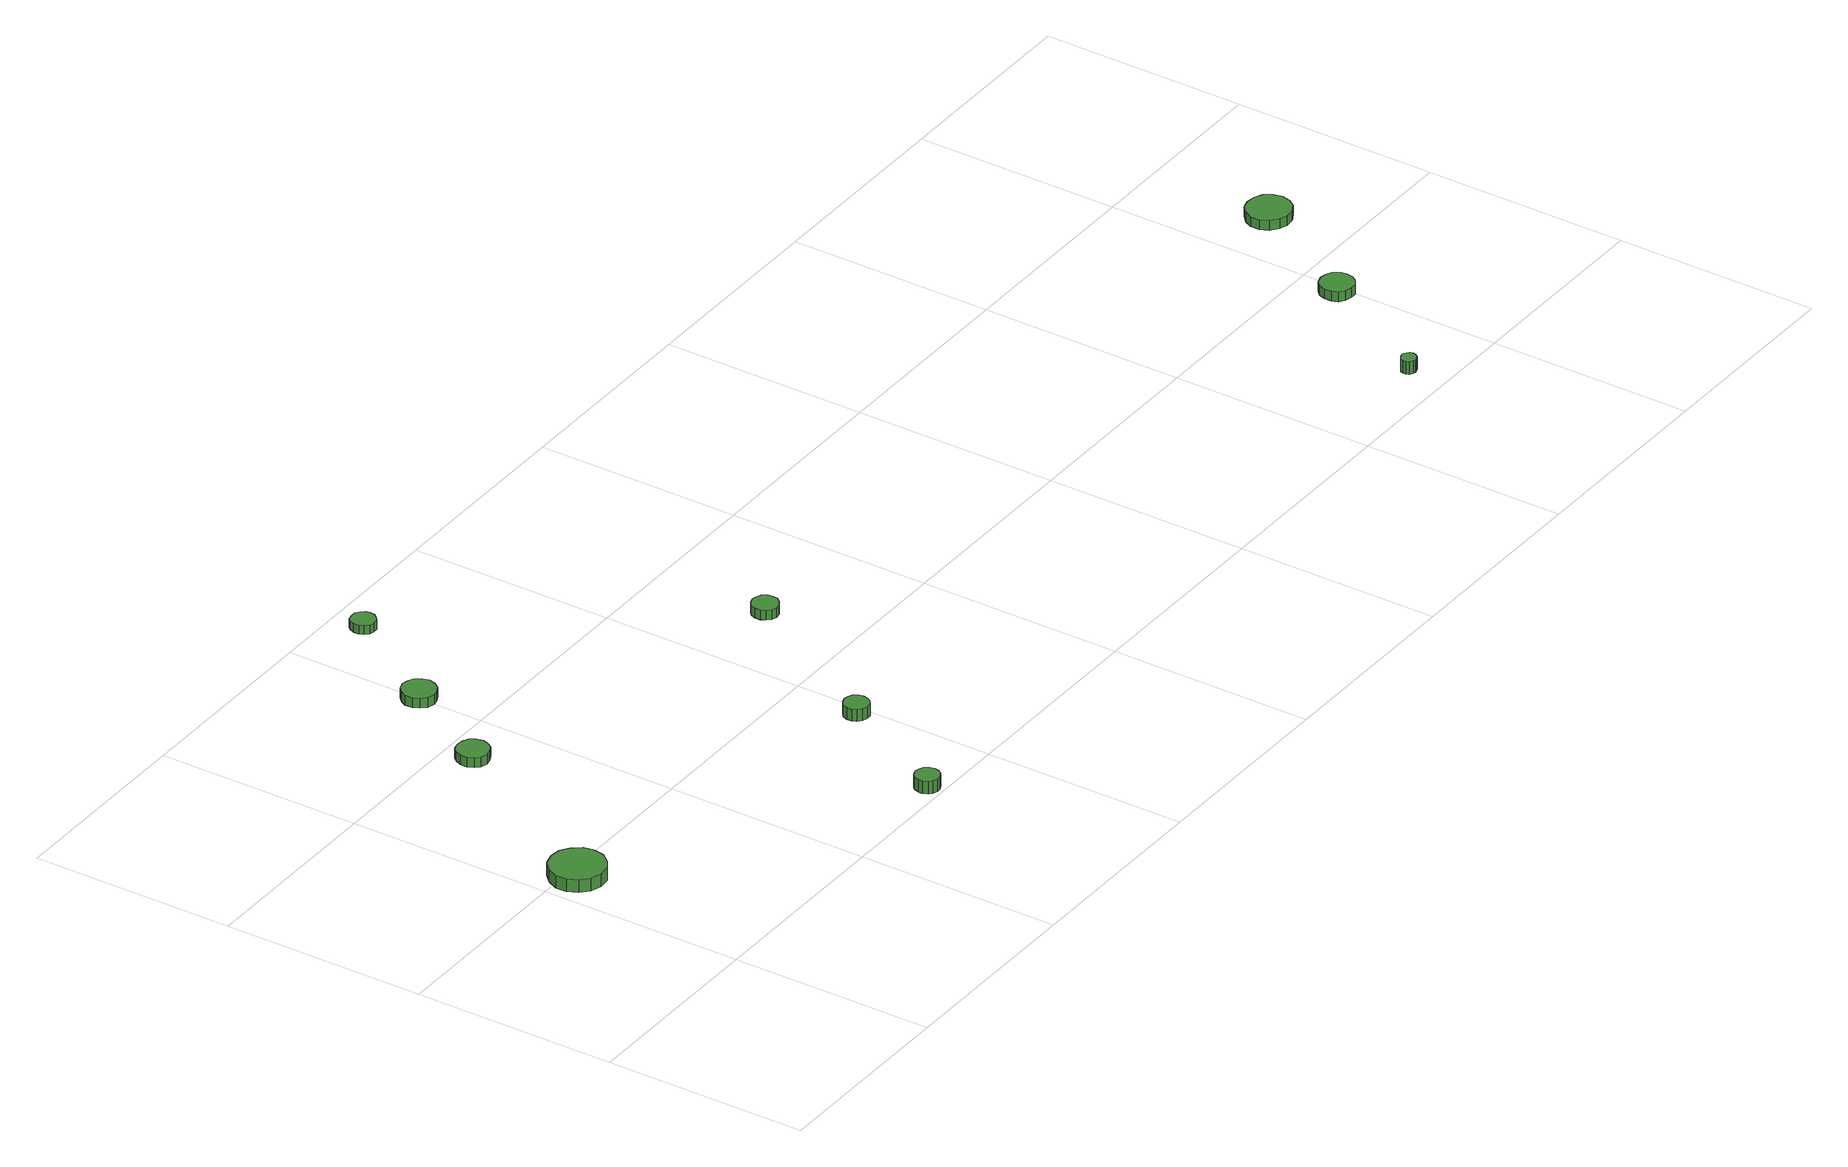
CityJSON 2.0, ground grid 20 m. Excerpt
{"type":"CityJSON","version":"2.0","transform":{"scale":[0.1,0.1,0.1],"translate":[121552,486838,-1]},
"CityObjects":{
"tree1":{"type":"SolitaryVegetationObject","attributes":{"function":"something"},"geometry":[{"type":"MultiSurface","lod":"1","boundaries":[[[0,1,2,3,4,5,6,7,8,9,10,11,12,13,14]],[[15,16,17,18,19,20,21,22,23,24,25,26,27,28,29]],[[0,29,28,1]],[[1,28,27,2]],[[2,27,26,3]],[[3,26,25,4]],[[4,25,24,5]],[[5,24,23,6]],[[6,23,22,7]],[[7,22,21,8]],[[8,21,20,9]],[[9,20,19,10]],[[10,19,18,11]],[[11,18,17,12]],[[12,17,16,13]],[[13,16,15,14]],[[14,15,29,0]]]}]},
"tree2":{"type":"SolitaryVegetationObject","attributes":{"function":"something"},"geometry":[{"type":"MultiSurface","lod":"1","boundaries":[[[30,31,32,33,34,35,36,37,38,39,40,41,42,43,44]],[[45,46,47,48,49,50,51,52,53,54,55,56,57,58,59]],[[30,59,58,31]],[[31,58,57,32]],[[32,57,56,33]],[[33,56,55,34]],[[34,55,54,35]],[[35,54,53,36]],[[36,53,52,37]],[[37,52,51,38]],[[38,51,50,39]],[[39,50,49,40]],[[40,49,48,41]],[[41,48,47,42]],[[42,47,46,43]],[[43,46,45,44]],[[44,45,59,30]]]}]},
"tree3":{"type":"SolitaryVegetationObject","attributes":{"function":"something"},"geometry":[{"type":"MultiSurface","lod":"1","boundaries":[[[60,61,62,63,64,65,66,67,68,69,70,71,72,73,74]],[[75,76,77,78,79,80,81,82,83,84,85,86,87,88,89]],[[60,89,88,61]],[[61,88,87,62]],[[62,87,86,63]],[[63,86,85,64]],[[64,85,84,65]],[[65,84,83,66]],[[66,83,82,67]],[[67,82,81,68]],[[68,81,80,69]],[[69,80,79,70]],[[70,79,78,71]],[[71,78,77,72]],[[72,77,76,73]],[[73,76,75,74]],[[74,75,89,60]]]}]},
"tree4":{"type":"SolitaryVegetationObject","attributes":{"function":"something"},"geometry":[{"type":"MultiSurface","lod":"1","boundaries":[[[90,91,92,93,94,95,96,97,98,99,100,101,102,103,104]],[[105,106,107,108,109,110,111,112,113,114,115,116,117,118,119]],[[90,119,118,91]],[[91,118,117,92]],[[92,117,116,93]],[[93,116,115,94]],[[94,115,114,95]],[[95,114,113,96]],[[96,113,112,97]],[[97,112,111,98]],[[98,111,110,99]],[[99,110,109,100]],[[100,109,108,101]],[[101,108,107,102]],[[102,107,106,103]],[[103,106,105,104]],[[104,105,119,90]]]}]},
"tree5":{"type":"SolitaryVegetationObject","attributes":{"function":"something"},"geometry":[{"type":"MultiSurface","lod":"1","boundaries":[[[120,121,122,123,124,125,126,127,128,129,130,131,132,133,134]],[[135,136,137,138,139,140,141,142,143,144,145,146,147,148,149]],[[120,149,148,121]],[[121,148,147,122]],[[122,147,146,123]],[[123,146,145,124]],[[124,145,144,125]],[[125,144,143,126]],[[126,143,142,127]],[[127,142,141,128]],[[128,141,140,129]],[[129,140,139,130]],[[130,139,138,131]],[[131,138,137,132]],[[132,137,136,133]],[[133,136,135,134]],[[134,135,149,120]]]}]},
"tree6":{"type":"SolitaryVegetationObject","attributes":{"function":"something"},"geometry":[{"type":"MultiSurface","lod":"1","boundaries":[[[150,151,152,153,154,155,156,157,158,159,160,161,162,163,164]],[[165,166,167,168,169,170,171,172,173,174,175,176,177,178,179]],[[150,179,178,151]],[[151,178,177,152]],[[152,177,176,153]],[[153,176,175,154]],[[154,175,174,155]],[[155,174,173,156]],[[156,173,172,157]],[[157,172,171,158]],[[158,171,170,159]],[[159,170,169,160]],[[160,169,168,161]],[[161,168,167,162]],[[162,167,166,163]],[[163,166,165,164]],[[164,165,179,150]]]}]},
"tree7":{"type":"SolitaryVegetationObject","attributes":{"function":"something"},"geometry":[{"type":"MultiSurface","lod":"1","boundaries":[[[180,181,182,183,184,185,186,187,188,189,190,191,192,193,194]],[[195,196,197,198,199,200,201,202,203,204,205,206,207,208,209]],[[180,209,208,181]],[[181,208,207,182]],[[182,207,206,183]],[[183,206,205,184]],[[184,205,204,185]],[[185,204,203,186]],[[186,203,202,187]],[[187,202,201,188]],[[188,201,200,189]],[[189,200,199,190]],[[190,199,198,191]],[[191,198,197,192]],[[192,197,196,193]],[[193,196,195,194]],[[194,195,209,180]]]}]},
"tree8":{"type":"SolitaryVegetationObject","attributes":{"function":"something"},"geometry":[{"type":"MultiSurface","lod":"1","boundaries":[[[210,211,212,213,214,215,216,217,218,219,220,221,222,223,224]],[[225,226,227,228,229,230,231,232,233,234,235,236,237,238,239]],[[210,239,238,211]],[[211,238,237,212]],[[212,237,236,213]],[[213,236,235,214]],[[214,235,234,215]],[[215,234,233,216]],[[216,233,232,217]],[[217,232,231,218]],[[218,231,230,219]],[[219,230,229,220]],[[220,229,228,221]],[[221,228,227,222]],[[222,227,226,223]],[[223,226,225,224]],[[224,225,239,210]]]}]},
"tree9":{"type":"SolitaryVegetationObject","attributes":{"function":"something"},"geometry":[{"type":"MultiSurface","lod":"1","boundaries":[[[240,241,242,243,244,245,246,247,248,249,250,251,252,253,254]],[[255,256,257,258,259,260,261,262,263,264,265,266,267,268,269]],[[240,269,268,241]],[[241,268,267,242]],[[242,267,266,243]],[[243,266,265,244]],[[244,265,264,245]],[[245,264,263,246]],[[246,263,262,247]],[[247,262,261,248]],[[248,261,260,249]],[[249,260,259,250]],[[250,259,258,251]],[[251,258,257,252]],[[252,257,256,253]],[[253,256,255,254]],[[254,255,269,240]]]}]},
"tree10":{"type":"SolitaryVegetationObject","attributes":{"function":"something"},"geometry":[{"type":"MultiSurface","lod":"1","boundaries":[[[270,271,272,273,274,275,276,277,278,279,280,281,282,283,284]],[[285,286,287,288,289,290,291,292,293,294,295,296,297,298,299]],[[270,299,298,271]],[[271,298,297,272]],[[272,297,296,273]],[[273,296,295,274]],[[274,295,294,275]],[[275,294,293,276]],[[276,293,292,277]],[[277,292,291,278]],[[278,291,290,279]],[[279,290,289,280]],[[280,289,288,281]],[[281,288,287,282]],[[282,287,286,283]],[[283,286,285,284]],[[284,285,299,270]]]}]}
},
"vertices":[
[61,189,21],[59,199,21],[52,208,21],[43,214,21],[32,215,21],[21,212,21],[13,204,21],[8,194,21],[8,183,21],[13,173,21],[21,166,21],[32,162,21],[43,163,21],[52,169,21],[59,178,21],[59,178,8],[52,169,8],[43,163,8],[32,162,8],[21,166,8],[13,173,8],[8,183,8],[8,194,8],[13,204,8],[21,212,8],[32,215,8],[43,214,8],[52,208,8],[59,199,8],[61,189,8],
[161,371,17],[159,378,17],[156,383,17],[150,386,17],[144,387,17],[137,385,17],[133,381,17],[130,375,17],[130,368,17],[133,362,17],[137,358,17],[144,356,17],[150,357,17],[156,360,17],[159,365,17],[159,365,7],[156,360,7],[150,357,7],[144,356,7],[137,358,7],[133,362,7],[130,368,7],[130,375,7],[133,381,7],[137,385,7],[144,387,7],[150,386,7],[156,383,7],[159,378,7],[161,371,7],
[333,12,23],[332,17,23],[329,21,23],[325,23,23],[320,24,23],[315,22,23],[312,19,23],[310,14,23],[310,10,23],[312,5,23],[315,2,23],[320,0,23],[325,1,23],[329,3,23],[332,7,23],[332,7,10],[329,3,10],[325,1,10],[320,0,10],[315,2,10],[312,5,10],[310,10,10],[310,14,10],[312,19,10],[315,22,10],[320,24,10],[325,23,10],[329,21,10],[332,17,10],[333,12,10],
[217,465,17],[215,471,17],[211,477,17],[205,480,17],[199,481,17],[192,479,17],[187,474,17],[184,468,17],[184,461,17],[187,455,17],[192,450,17],[199,448,17],[205,449,17],[211,452,17],[215,458,17],[215,458,7],[211,452,7],[205,449,7],[199,448,7],[192,450,7],[187,455,7],[184,461,7],[184,468,7],[187,474,7],[192,479,7],[199,481,7],[205,480,7],[211,477,7],[215,471,7],[217,465,7],
[402,132,19],[401,137,19],[398,141,19],[394,143,19],[389,144,19],[384,142,19],[380,139,19],[378,134,19],[378,129,19],[380,125,19],[384,121,19],[389,120,19],[394,120,19],[398,123,19],[401,127,19],[401,127,7],[398,123,7],[394,120,7],[389,120,7],[384,121,7],[380,125,7],[378,129,7],[378,134,7],[380,139,7],[384,142,7],[389,144,7],[394,143,7],[398,141,7],[401,137,7],[402,132,7],
[281,569,16],[280,573,16],[277,577,16],[273,580,16],[268,580,16],[263,579,16],[260,576,16],[258,571,16],[258,566,16],[260,562,16],[263,558,16],[268,557,16],[273,557,16],[277,560,16],[280,564,16],[280,564,7],[277,560,7],[273,557,7],[268,557,7],[263,558,7],[260,562,7],[258,566,7],[258,571,7],[260,576,7],[263,579,7],[268,580,7],[273,580,7],[277,577,7],[280,573,7],[281,569,7],
[496,289,17],[495,294,17],[492,299,17],[487,301,17],[482,302,17],[477,300,17],[473,297,17],[471,292,17],[471,286,17],[473,282,17],[477,278,17],[482,276,17],[487,277,17],[492,280,17],[495,284,17],[495,284,7],[492,280,7],[487,277,7],[482,276,7],[477,278,7],[473,282,7],[471,286,7],[471,292,7],[473,297,7],[477,300,7],[482,302,7],[487,301,7],[492,299,7],[495,294,7],[496,289,7],
[1130,38,20],[1129,41,20],[1127,43,20],[1125,45,20],[1122,45,20],[1119,44,20],[1116,42,20],[1115,39,20],[1115,36,20],[1116,33,20],[1119,31,20],[1122,30,20],[1125,31,20],[1127,32,20],[1129,35,20],[1129,35,7],[1127,32,7],[1125,31,7],[1122,30,7],[1119,31,7],[1116,33,7],[1115,36,7],[1115,39,7],[1116,42,7],[1119,44,7],[1122,45,7],[1125,45,7],[1127,43,7],[1129,41,7],[1130,38,7],
[1209,160,17],[1208,166,17],[1204,172,17],[1198,175,17],[1192,176,17],[1185,174,17],[1180,169,17],[1178,163,17],[1178,156,17],[1180,150,17],[1185,146,17],[1192,144,17],[1198,144,17],[1204,148,17],[1208,153,17],[1208,153,7],[1204,148,7],[1198,144,7],[1192,144,7],[1185,146,7],[1180,150,7],[1178,156,7],[1178,163,7],[1180,169,7],[1185,174,7],[1192,176,7],[1198,175,7],[1204,172,7],[1208,166,7],[1209,160,7],
[1284,277,16],[1282,286,16],[1277,293,16],[1269,297,16],[1260,298,16],[1252,296,16],[1245,290,16],[1241,282,16],[1241,273,16],[1245,265,16],[1252,259,16],[1260,256,16],[1269,257,16],[1277,261,16],[1282,268,16],[1282,268,6],[1277,261,6],[1269,257,6],[1260,256,6],[1252,259,6],[1245,265,6],[1241,273,6],[1241,282,6],[1245,290,6],[1252,296,6],[1260,298,6],[1269,297,6],[1277,293,6],[1282,286,6],[1284,277,6]
]}
